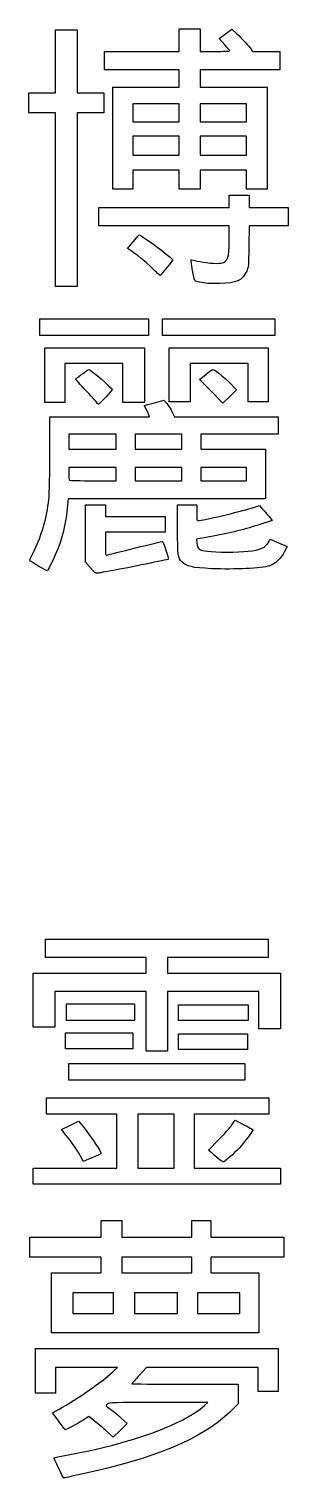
# Model space of a CAD drawing. Extents: x 0 to 10.2, y 0 to 57.2.
import ezdxf

# ---------------------------------------------------------------- set-up
doc = ezdxf.new("R2010")
doc.units = 0
doc.layers.add('Layer_1', color=7, linetype='CONTINUOUS')

msp = doc.modelspace()

# ---------------------------------------------------------------- linework, layer by layer
at = {"layer": 'Layer_1', "color": 7}
for points in [[(3.33568, 52.864747), (3.33568, 54.879316), (4.645968, 54.879316), (5.956257, 54.879316), (5.956257, 55.223266), (5.956257, 55.567217), (4.482182, 55.567217), (3.008107, 55.567217), (3.008107, 55.927546), (3.008107, 56.287876), (4.482182, 56.287876), (5.956257, 56.287876), (5.956257, 56.730098), (5.956257, 57.172321), (6.365722, 57.172321), (6.775187, 57.172321), (6.775187, 56.730098), (6.775187, 56.287876), (7.364817, 56.287876)], [(7.743412, 56.5654), (7.532377, 56.801194), (7.781844, 56.986142), (8.031311, 57.17109), (8.212803, 56.99973)], [(1.075432, 50.440713), (1.075432, 53.863842), (0.551316, 53.863842), (0.027201, 53.863842), (0.027201, 54.256928), (0.027201, 54.650015), (0.551316, 54.650015), (1.075432, 54.650015), (1.075432, 55.894789), (1.075432, 57.139563), (1.501276, 57.139563), (1.927119, 57.139563), (1.927119, 55.894789), (1.927119, 54.650015), (2.451235, 54.650015), (2.97535, 54.650015), (2.97535, 54.256928), (2.97535, 53.863842), (2.451235, 53.863842), (1.927119, 53.863842), (1.927119, 50.440713), (1.927119, 47.017584), (1.501276, 47.017584), (1.075432, 47.017584), (1.075432, 50.440713), (1.075432, 50.440713)], [(8.790245, 56.373619), (8.846427, 56.287876), (9.383153, 56.287876), (9.91988, 56.287876), (9.91988, 55.927546), (9.91988, 55.567217), (8.347533, 55.567217), (6.775187, 55.567217), (6.775187, 55.223266), (6.775187, 54.879316), (8.101854, 54.879316), (9.428521, 54.879316), (9.428521, 52.864747), (9.428521, 50.850178), (9.019056, 50.850178), (8.609591, 50.850178), (8.609591, 51.226886), (8.609591, 51.603594), (7.692389, 51.603594), (6.775187, 51.603594), (6.775187, 51.226886), (6.775187, 50.850178), (6.365722, 50.850178), (5.956257, 50.850178), (5.956257, 51.226886), (5.956257, 51.603594), (5.039055, 51.603594), (4.121853, 51.603594), (4.121853, 51.226886), (4.121853, 50.850178), (3.728766, 50.850178), (3.33568, 50.850178), (3.33568, 52.864747), (3.33568, 52.864747)], [(5.956257, 53.863842), (5.956257, 54.224171), (5.039055, 54.224171), (4.121853, 54.224171), (4.121853, 53.863842), (4.121853, 53.503512), (5.039055, 53.503512), (5.956257, 53.503512), (5.956257, 53.863842), (5.956257, 53.863842)], [(8.609591, 53.863842), (8.609591, 54.224171), (7.692389, 54.224171), (6.775187, 54.224171), (6.775187, 53.863842), (6.775187, 53.503512), (7.692389, 53.503512), (8.609591, 53.503512), (8.609591, 53.863842), (8.609591, 53.863842)], [(5.956257, 52.569932), (5.956257, 52.94664), (5.039055, 52.94664), (4.121853, 52.94664), (4.121853, 52.569932), (4.121853, 52.193224), (5.039055, 52.193224), (5.956257, 52.193224), (5.956257, 52.569932), (5.956257, 52.569932)], [(8.609591, 52.569932), (8.609591, 52.94664), (7.692389, 52.94664), (6.775187, 52.94664), (6.775187, 52.569932), (6.775187, 52.193224), (7.692389, 52.193224), (8.609591, 52.193224), (8.609591, 52.569932), (8.609591, 52.569932)], [(7.921507, 48.860177), (7.92169, 49.408861), (5.350248, 49.408861), (2.778807, 49.408861), (2.778807, 49.76919), (2.778807, 50.129519), (5.350248, 50.129519), (7.92169, 50.129519), (7.92169, 50.375199), (7.92169, 50.620878), (8.314776, 50.620878), (8.707863, 50.620878), (8.707863, 50.375199), (8.707863, 50.129519), (9.477658, 50.129519), (10.247452, 50.129519), (10.247452, 49.76919), (10.247452, 49.408861), (9.479734, 49.408861), (8.712015, 49.408861), (8.701751, 48.59812)], [(3.992194, 48.461418), (3.913385, 48.51307), (4.137495, 48.780801)], [(5.593133, 48.166008), (5.704989, 48.068415), (5.593133, 47.925957)], [(4.890238, 47.734228), (4.890238, 47.734228), (4.890238, 47.734228)], [(6.85774, 47.166916), (6.857739, 47.166916)], [(0.453045, 45.412481), (0.453045, 45.740052), (2.598642, 45.740052), (4.74424, 45.740052), (4.74424, 45.412481), (4.74424, 45.084908), (2.598642, 45.084908), (0.453045, 45.084908), (0.453045, 45.412481), (0.453045, 45.412481)], [(5.301112, 45.412481), (5.301112, 45.740052), (7.512224, 45.740052), (9.723336, 45.740052), (9.723336, 45.412481), (9.723336, 45.084908), (7.512224, 45.084908), (5.301112, 45.084908), (5.301112, 45.412481), (5.301112, 45.412481)], [(0.649588, 43.512562), (0.649588, 44.59355), (2.615021, 44.59355), (4.580454, 44.59355), (4.580454, 43.512562), (4.580454, 42.431574), (4.15461, 42.431574), (3.728766, 42.431574), (3.728766, 43.201368), (3.728766, 43.971163), (2.582264, 43.971163), (1.435761, 43.971163), (1.435761, 43.201368), (1.435761, 42.431574), (1.042675, 42.431574), (0.649588, 42.431574), (0.649588, 43.512562), (0.649588, 43.512562)], [(5.56317, 43.528941), (5.56317, 44.59355), (7.512224, 44.59355), (9.461279, 44.59355), (9.461279, 43.528941), (9.461279, 42.464331), (9.068192, 42.464331), (8.675106, 42.464331), (8.675106, 43.217747), (8.675106, 43.971163), (7.528603, 43.971163), (6.382101, 43.971163), (6.382101, 43.217747), (6.382101, 42.464331), (5.972635, 42.464331), (5.56317, 42.464331), (5.56317, 43.528941), (5.56317, 43.528941)], [(7.212723, 42.881794), (6.749436, 43.350885), (6.999801, 43.546272)], [(8.125898, 43.032511), (8.215456, 42.936821), (7.945733, 42.674762), (7.676011, 42.412703), (7.212723, 42.881794), (7.212723, 42.881794)], [(2.74605, 42.389398), (2.74605, 42.389398)], [(4.97354, 42.426814), (5.350248, 42.526848), (5.458182, 42.406535)], [(0.846131, 40.369547), (0.846131, 41.874701), (2.813772, 41.874701), (4.781412, 41.874701), (4.759401, 41.948405)], [(5.667412, 42.080461), (5.768707, 41.874701), (7.811536, 41.874701), (9.854365, 41.874701), (9.854365, 41.53075), (9.854365, 41.1868), (8.331155, 41.1868), (6.807944, 41.1868), (6.807944, 40.891985), (6.807944, 40.59717), (8.085476, 40.59717), (9.363007, 40.59717), (9.363007, 39.614453), (9.363007, 38.631737), (5.470936, 38.631737), (1.578865, 38.631737), (1.5398, 38.263218)], [(3.466709, 40.891985), (3.466709, 41.1868), (2.533128, 41.1868), (1.599547, 41.1868), (1.599547, 40.891985), (1.599547, 40.59717), (2.533128, 40.59717), (3.466709, 40.59717), (3.466709, 40.891985), (3.466709, 40.891985)], [(6.054528, 40.891985), (6.054528, 41.1868), (5.137326, 41.1868), (4.220124, 41.1868), (4.220124, 40.891985), (4.220124, 40.59717), (5.137326, 40.59717), (6.054528, 40.59717), (6.054528, 40.891985), (6.054528, 40.891985)], [(3.466709, 39.614453), (3.466709, 39.876511), (2.533128, 39.876511), (1.599547, 39.876511), (1.599547, 39.636292)], [(2.554966, 39.352396), (3.466708, 39.352396), (3.466708, 39.614453), (3.466709, 39.614453)], [(6.054528, 39.614453), (6.054528, 39.876511), (5.137326, 39.876511), (4.220124, 39.876511), (4.220124, 39.614453), (4.220124, 39.352396), (5.137326, 39.352396), (6.054528, 39.352396), (6.054528, 39.614453), (6.054528, 39.614453)], [(8.609591, 39.614453), (8.609591, 39.876511), (7.708768, 39.876511), (6.807944, 39.876511), (6.807944, 39.614453), (6.807944, 39.352396), (7.708768, 39.352396), (8.609591, 39.352396), (8.609591, 39.614453), (8.609591, 39.614453)], [(2.455588, 35.910569), (2.254691, 36.136613), (2.254691, 37.269525), (2.254691, 38.402436), (2.647778, 38.402436), (3.040865, 38.402436), (3.040865, 38.173136), (3.040865, 37.943835), (4.220124, 37.943835), (5.399384, 37.943835), (5.399384, 37.632642), (5.399384, 37.321448), (4.220124, 37.321448), (3.040865, 37.321448), (3.040865, 36.86064)], [(5.890742, 37.435046), (5.890742, 38.402436), (6.26745, 38.402436), (6.644158, 38.402436), (6.644158, 38.091243)], [(8.80607, 38.275603), (9.1172, 38.376186), (9.243774, 38.233715)], [(9.497639, 37.939371), (9.624928, 37.787499), (9.174585, 37.637964)], [(7.224138, 37.151422), (6.641236, 37.044921), (6.650886, 36.883497)], [(9.488974, 36.94952), (9.543171, 37.052571), (9.877875, 36.905545), (10.212579, 36.758518), (10.112822, 36.560902)], [(0.420287, 35.974062), (0.420287, 35.974062)], [(2.455588, 35.910569), (2.455588, 35.910569)], [(7.233787, 35.882754), (7.233788, 35.882753)], [(4.645968, 18.027726), (4.645968, 19.206986), (2.844321, 19.206986), (1.042675, 19.206986), (1.042675, 18.502706), (1.042675, 17.798426), (0.616831, 17.798426), (0.190987, 17.798426), (0.190987, 18.863033), (0.190987, 19.927643), (2.418478, 19.927643), (4.645968, 19.927643), (4.645968, 20.238839), (4.645968, 20.550031), (2.664157, 20.550031), (0.682345, 20.550031), (0.682345, 20.910361), (0.682345, 21.270691), (5.071812, 21.270691), (9.461279, 21.270691), (9.461279, 20.910361), (9.461279, 20.550031), (7.479467, 20.550031), (5.497656, 20.550031), (5.497656, 20.238839), (5.497656, 19.927643), (7.725146, 19.927643), (9.952637, 19.927643), (9.952637, 18.830279), (9.952637, 17.732911), (9.526793, 17.732911), (9.100949, 17.732911), (9.100949, 18.469949), (9.100949, 19.206986), (7.299303, 19.206986), (5.497656, 19.206986), (5.497656, 18.027726), (5.497656, 16.848466), (5.071812, 16.848466), (4.645968, 16.848466), (4.645968, 18.027726), (4.645968, 18.027726)], [(1.501276, 18.388056), (1.501276, 18.715626), (2.844321, 18.715626), (4.187367, 18.715626), (4.187367, 18.388056), (4.187367, 18.060484), (2.844321, 18.060484), (1.501276, 18.060484), (1.501276, 18.388056), (1.501276, 18.388056)], [(5.9235, 18.371676), (5.9235, 18.682871), (7.299303, 18.682871), (8.675106, 18.682871), (8.675106, 18.371676), (8.675106, 18.060484), (7.299303, 18.060484), (5.9235, 18.060484), (5.9235, 18.371676), (5.9235, 18.371676)], [(1.468518, 17.257931), (1.468518, 17.569124), (2.795186, 17.569124), (4.121853, 17.569124), (4.121853, 17.257931), (4.121853, 16.946739), (2.795186, 16.946739), (1.468518, 16.946739), (1.468518, 17.257931), (1.468518, 17.257931)], [(5.9235, 17.225174), (5.9235, 17.536366), (7.282924, 17.536366), (8.642348, 17.536366), (8.642348, 17.225174), (8.642348, 16.913981), (7.282924, 16.913981), (5.9235, 16.913981), (5.9235, 17.225174), (5.9235, 17.225174)], [(1.599547, 16.029536), (1.599547, 16.357109), (5.071812, 16.357109), (8.544077, 16.357109), (8.544077, 16.029536), (8.544077, 15.701964), (5.071812, 15.701964), (1.599547, 15.701964), (1.599547, 16.029536), (1.599547, 16.029536)], [(0.190987, 11.918504), (0.190987, 12.229699), (1.845226, 12.229699), (3.499466, 12.229699), (3.499466, 13.294309), (3.499466, 14.358916), (2.107284, 14.358916), (0.715102, 14.358916), (0.715102, 14.686489), (0.715102, 15.014061), (5.104569, 15.014061), (9.494036, 15.014061), (9.494036, 14.686489), (9.494036, 14.358916), (8.019961, 14.358916), (6.545886, 14.358916), (6.545886, 13.294309), (6.545886, 12.229699), (8.249262, 12.229699), (9.952637, 12.229699), (9.952637, 11.918504), (9.952637, 11.607312), (5.071812, 11.607312), (0.190987, 11.607312), (0.190987, 11.918504), (0.190987, 11.918504)], [(5.759714, 13.294309), (5.759714, 14.358916), (5.039055, 14.358916), (4.318396, 14.358916), (4.318396, 13.294309), (4.318396, 12.229699), (5.039055, 12.229699), (5.759714, 12.229699), (5.759714, 13.294309), (5.759714, 13.294309)], [(1.500466, 13.525706), (1.310271, 13.757106), (1.644546, 13.923351), (1.978821, 14.089597), (2.161557, 13.872117)], [(8.033987, 13.941256), (8.161868, 14.129599), (8.508569, 13.945342)], [(7.210226, 12.85446), (7.104772, 12.946589), (7.505439, 13.349749)], [(2.507742, 12.639971), (2.16535, 12.498474), (2.108421, 12.617955), (2.108421, 12.617955)], [(7.492572, 12.611789), (7.492572, 12.611789)], [(0.911646, 6.92303), (0.911646, 8.10229), (1.894362, 8.10229), (2.877079, 8.10229), (2.877079, 8.413482), (2.877079, 8.724677), (1.468518, 8.724677), (0.059958, 8.724677), (0.059958, 9.117762), (0.059958, 9.510849), (1.468518, 9.510849), (2.877079, 9.510849), (2.877079, 9.838422), (2.877079, 10.165994), (3.286544, 10.165994), (3.696009, 10.165994), (3.696009, 9.838422), (3.696009, 9.510849), (5.071812, 9.510849), (6.447615, 9.510849), (6.447615, 9.838422), (6.447615, 10.165994), (6.824323, 10.165994), (7.201031, 10.165994), (7.201031, 9.838422), (7.201031, 9.510849), (8.642348, 9.510849), (10.083666, 9.510849), (10.083666, 9.117762), (10.083666, 8.724677), (8.642348, 8.724677), (7.201031, 8.724677), (7.201031, 8.413482), (7.201031, 8.10229), (8.15099, 8.10229), (9.100949, 8.10229), (9.100949, 6.92303), (9.100949, 5.74377), (5.006298, 5.74377), (0.911646, 5.74377), (0.911646, 6.92303), (0.911646, 6.92303)], [(6.447615, 8.41349), (6.447615, 8.724686), (5.071812, 8.724686), (3.696009, 8.724686), (3.696009, 8.41349), (3.696009, 8.102298), (5.071812, 8.102298), (6.447615, 8.102298), (6.447615, 8.41349), (6.447615, 8.41349)], [(3.368437, 6.906661), (3.368437, 7.316126), (2.565885, 7.316126), (1.763333, 7.316126), (1.763333, 6.906661), (1.763333, 6.497196), (2.565885, 6.497196), (3.368437, 6.497196), (3.368437, 6.906661), (3.368437, 6.906661)], [(5.890742, 6.906661), (5.890742, 7.316126), (5.039055, 7.316126), (4.187367, 7.316126), (4.187367, 6.906661), (4.187367, 6.497196), (5.039055, 6.497196), (5.890742, 6.497196), (5.890742, 6.906661), (5.890742, 6.906661)], [(8.347533, 6.906661), (8.347533, 7.316126), (7.512224, 7.316126), (6.676915, 7.316126), (6.676915, 6.906661), (6.676915, 6.497196), (7.512224, 6.497196), (8.347533, 6.497196), (8.347533, 6.906661), (8.347533, 6.906661)], [(3.33568, 4.200827), (3.515844, 4.365131), (2.295638, 4.366542), (1.075432, 4.367953), (1.075432, 3.860216), (1.075432, 3.352478), (0.682345, 3.352478), (0.289259, 3.352478), (0.289259, 4.236923), (0.289259, 5.121368), (5.071812, 5.121368), (9.854365, 5.121368), (9.854365, 4.269681), (9.854365, 3.417993), (9.461279, 3.417993), (9.068192, 3.417993), (9.068192, 3.892973), (9.068192, 4.367953), (6.865269, 4.367936), (4.662347, 4.367919), (4.375721, 4.05918)], [(6.185557, 3.7128), (8.282019, 3.7128), (8.282085, 3.327902), (8.28215, 2.943005), (7.946316, 2.614086)], [(6.955352, 2.875063), (7.086381, 2.989704), (5.131477, 2.990833)], [(1.199756, 2.256017), (0.953064, 2.584478), (1.217558, 2.730997)], [(2.573655, 2.294029), (2.384882, 2.439766), (2.16419, 2.293908)], [(3.666813, 2.376314), (3.896012, 2.156754), (3.624035, 1.888772), (3.352058, 1.620791), (3.057243, 1.884593)], [(1.192635, 0.407424), (1.192635, 0.407424), (1.192635, 0.407447)]]:
    msp.add_lwpolyline(points, dxfattribs=at)
for points in [[(8.212803, 56.99973), (8.442665, 56.7827), (8.717367, 56.484846), (8.790245, 56.373619)], [(7.364817, 56.287876), (7.689113, 56.287876), (7.954447, 56.297265), (7.954447, 56.30874)], [(7.954447, 56.30874), (7.954447, 56.320216), (7.859481, 56.435713), (7.743412, 56.5654)], [(4.137495, 48.780801), (4.260755, 48.928053), (4.368048, 49.048531), (4.375924, 49.048531)], [(4.375924, 49.048531), (4.445384, 49.048531), (5.251588, 48.464003), (5.593133, 48.166008)], [(7.603246, 47.936748), (7.877938, 47.98633), (7.921258, 48.112021), (7.921507, 48.860177)], [(8.701751, 48.59812), (8.692059, 47.83264), (8.687273, 47.778235), (8.616025, 47.623593)], [(4.890238, 47.734228), (4.634717, 47.983559), (4.267074, 48.281257), (3.992194, 48.461418)], [(6.566632, 47.245794), (6.536313, 47.276112), (6.409649, 48.038767), (6.431331, 48.060449)], [(6.431331, 48.060449), (6.437889, 48.067008), (6.541488, 48.047741), (6.661549, 48.01763)], [(6.661549, 48.01763), (6.93052, 47.950175), (7.436748, 47.906695), (7.603246, 47.936748)], [(5.202841, 47.4457), (5.193832, 47.445418), (5.053162, 47.575253), (4.890238, 47.734228)], [(5.350248, 47.614859), (5.278182, 47.522107), (5.211849, 47.445985), (5.202841, 47.4457)], [(5.593133, 47.925957), (5.531612, 47.847606), (5.422314, 47.707612), (5.350248, 47.614859)], [(8.616025, 47.623593), (8.44338, 47.248864), (8.22197, 47.144961), (7.561362, 47.128659)], [(6.857739, 47.166916), (6.713969, 47.193959), (6.582971, 47.229454), (6.566632, 47.245794)], [(7.561362, 47.128659), (7.263016, 47.121296), (7.034093, 47.133745), (6.85774, 47.166916)], [(1.865715, 43.362018), (1.974892, 43.455284), (2.366084, 43.741862), (2.38422, 43.741862)], [(2.38422, 43.741862), (2.467358, 43.741862), (3.302922, 43.019087), (3.302922, 42.947172)], [(6.999801, 43.546272), (7.137502, 43.653734), (7.264907, 43.741573), (7.282924, 43.741468)], [(7.282924, 43.741468), (7.3534, 43.741044), (7.867112, 43.309016), (8.125898, 43.032511)], [(2.299748, 42.884867), (2.054283, 43.141536), (1.858968, 43.356253), (1.865715, 43.362018)], [(2.74605, 42.389398), (2.74605, 42.405237), (2.545214, 42.628199), (2.299748, 42.884867)], [(3.302922, 42.947172), (3.302922, 42.914149), (2.821791, 42.39253), (2.771951, 42.371519)], [(2.771951, 42.371519), (2.757705, 42.365513), (2.74605, 42.373551), (2.74605, 42.389398)], [(4.658444, 42.166308), (4.615023, 42.245618), (4.583398, 42.314169), (4.588165, 42.318644)], [(4.588165, 42.318644), (4.592932, 42.32312), (4.766351, 42.371795), (4.97354, 42.426814)], [(5.458182, 42.406535), (5.517546, 42.340362), (5.611699, 42.193629), (5.667412, 42.080461)], [(4.759401, 41.948405), (4.747297, 41.988942), (4.701865, 42.086998), (4.658444, 42.166308)], [(0.795892, 38.477818), (0.834702, 38.776447), (0.846131, 39.206816), (0.846131, 40.369547)], [(1.599547, 39.636292), (1.599547, 39.504171), (1.609374, 39.386245), (1.621385, 39.374234)], [(1.621385, 39.374234), (1.633396, 39.362223), (2.053507, 39.352396), (2.554966, 39.352396)], [(0.173478, 36.47849), (0.484965, 37.071075), (0.704876, 37.777478), (0.795892, 38.477818)], [(1.5398, 38.263218), (1.458054, 37.49207), (1.270526, 36.826325), (0.953671, 36.182397)], [(6.644158, 38.091243), (6.644158, 37.840608), (6.653441, 37.780049), (6.691865, 37.780049)], [(6.691865, 37.780049), (6.87239, 37.780049), (8.330054, 38.121715), (8.80607, 38.275603)], [(9.243774, 38.233715), (9.31339, 38.155355), (9.427629, 38.022901), (9.497639, 37.939371)], [(6.064281, 36.147713), (5.901079, 36.322504), (5.890742, 36.399184), (5.890742, 37.435046)], [(9.174585, 37.637964), (8.589354, 37.443641), (7.94837, 37.283746), (7.224138, 37.151422)], [(3.040865, 36.86064), (3.040865, 36.43704), (3.045493, 36.401225), (3.09819, 36.417084)], [(3.09819, 36.417084), (3.220773, 36.453978), (5.268413, 36.961119), (5.294791, 36.961119)], [(5.294791, 36.961119), (5.321833, 36.961119), (5.544885, 36.276279), (5.524248, 36.256614)], [(6.650886, 36.883497), (6.663571, 36.671292), (6.743757, 36.611125), (7.070001, 36.569011)], [(8.675104, 36.567346), (9.162864, 36.614964), (9.36227, 36.7086), (9.488974, 36.94952)], [(0.070402, 36.184061), (0.042906, 36.201629), (0.072734, 36.28683), (0.173478, 36.47849)], [(0.420287, 35.974062), (0.249131, 36.075964), (0.091682, 36.170464), (0.070402, 36.184061)], [(0.953671, 36.182397), (0.853737, 35.979306), (0.762862, 35.80766), (0.751727, 35.800963)], [(5.524248, 36.256614), (5.502895, 36.236269), (3.916504, 35.91134), (3.368437, 35.815056)], [(7.233788, 35.882753), (6.482272, 35.915548), (6.227067, 35.973367), (6.064281, 36.147713)], [(7.070001, 36.569011), (7.382327, 36.528695), (8.26976, 36.527774), (8.675104, 36.567346)], [(10.112822, 36.560902), (9.973837, 36.285574), (9.742189, 36.061782), (9.53138, 35.999179)], [(0.751727, 35.800963), (0.740592, 35.794266), (0.591444, 35.87216), (0.420287, 35.974062)], [(2.725835, 35.699436), (2.672412, 35.687949), (2.610344, 35.736441), (2.455588, 35.910569)], [(3.368437, 35.815056), (3.053149, 35.759666), (2.763978, 35.707637), (2.725835, 35.699436)], [(9.53138, 35.999179), (9.171654, 35.892352), (8.173215, 35.841758), (7.233787, 35.882754)], [(2.161557, 13.872117), (2.469293, 13.505871), (2.907219, 12.838549), (2.866532, 12.797863)], [(7.505439, 13.349749), (7.725806, 13.571488), (7.963653, 13.837666), (8.033987, 13.941256)], [(8.86738, 13.750346), (8.885524, 13.73426), (8.658347, 13.426533), (8.409801, 13.130522)], [(8.508569, 13.945342), (8.699255, 13.843999), (8.860719, 13.756251), (8.86738, 13.750346)], [(2.108421, 12.617955), (2.015369, 12.813247), (1.704289, 13.277729), (1.500466, 13.525706)], [(2.866532, 12.797863), (2.857515, 12.788832), (2.696058, 12.717791), (2.507742, 12.639971)], [(7.492572, 12.611789), (7.395282, 12.694584), (7.268227, 12.803787), (7.210226, 12.85446)], [(7.711288, 12.48469), (7.685767, 12.470381), (7.600514, 12.519925), (7.492572, 12.611789)], [(8.409801, 13.130522), (8.221332, 12.906062), (7.849203, 12.561999), (7.711288, 12.48469)], [(1.217558, 2.730997), (1.933164, 3.127409), (2.876269, 3.78186), (3.33568, 4.200827)], [(4.375721, 4.05918), (4.218077, 3.889372), (4.089095, 3.74197), (4.089095, 3.731624)], [(4.089095, 3.731624), (4.089095, 3.721267), (5.032503, 3.7128), (6.185557, 3.7128)], [(1.501276, 0.908837), (4.127536, 1.395484), (6.060885, 2.092469), (6.955352, 2.875063)], [(3.125097, 2.940586), (3.096786, 2.912277), (3.073622, 2.87751), (3.073622, 2.863331)], [(3.073622, 2.863331), (3.073622, 2.849163), (3.15552, 2.783174), (3.255618, 2.716713)], [(5.131477, 2.990833), (3.396898, 2.991962), (3.170772, 2.986261), (3.125097, 2.940586)], [(2.16419, 2.293908), (1.947593, 2.150759), (1.469231, 1.897016), (1.454126, 1.917263)], [(7.946316, 2.614086), (6.874587, 1.564406), (4.970957, 0.769346), (2.034701, 0.145065)], [(3.057243, 1.884593), (2.895095, 2.029683), (2.67748, 2.213929), (2.573655, 2.294029)], [(3.255618, 2.716713), (3.355717, 2.65025), (3.540754, 2.497071), (3.666813, 2.376314)], [(1.454126, 1.917263), (1.449902, 1.922935), (1.335436, 2.075363), (1.199756, 2.256017)], [(1.192635, 0.407447), (1.089549, 0.625351), (1.00995, 0.807506), (1.01575, 0.81223)], [(1.01575, 0.81223), (1.02155, 0.816971), (1.240037, 0.860431), (1.501276, 0.908837)], [(1.392655, 0.011235), (1.38573, 0.011235), (1.295721, 0.189521), (1.192635, 0.407424)], [(2.034701, 0.145065), (1.6885, 0.071459), (1.399579, 0.011235), (1.392655, 0.011235)]]:
    msp.add_open_spline(points, degree=3, dxfattribs=at)

doc.saveas('drawing.dxf')
